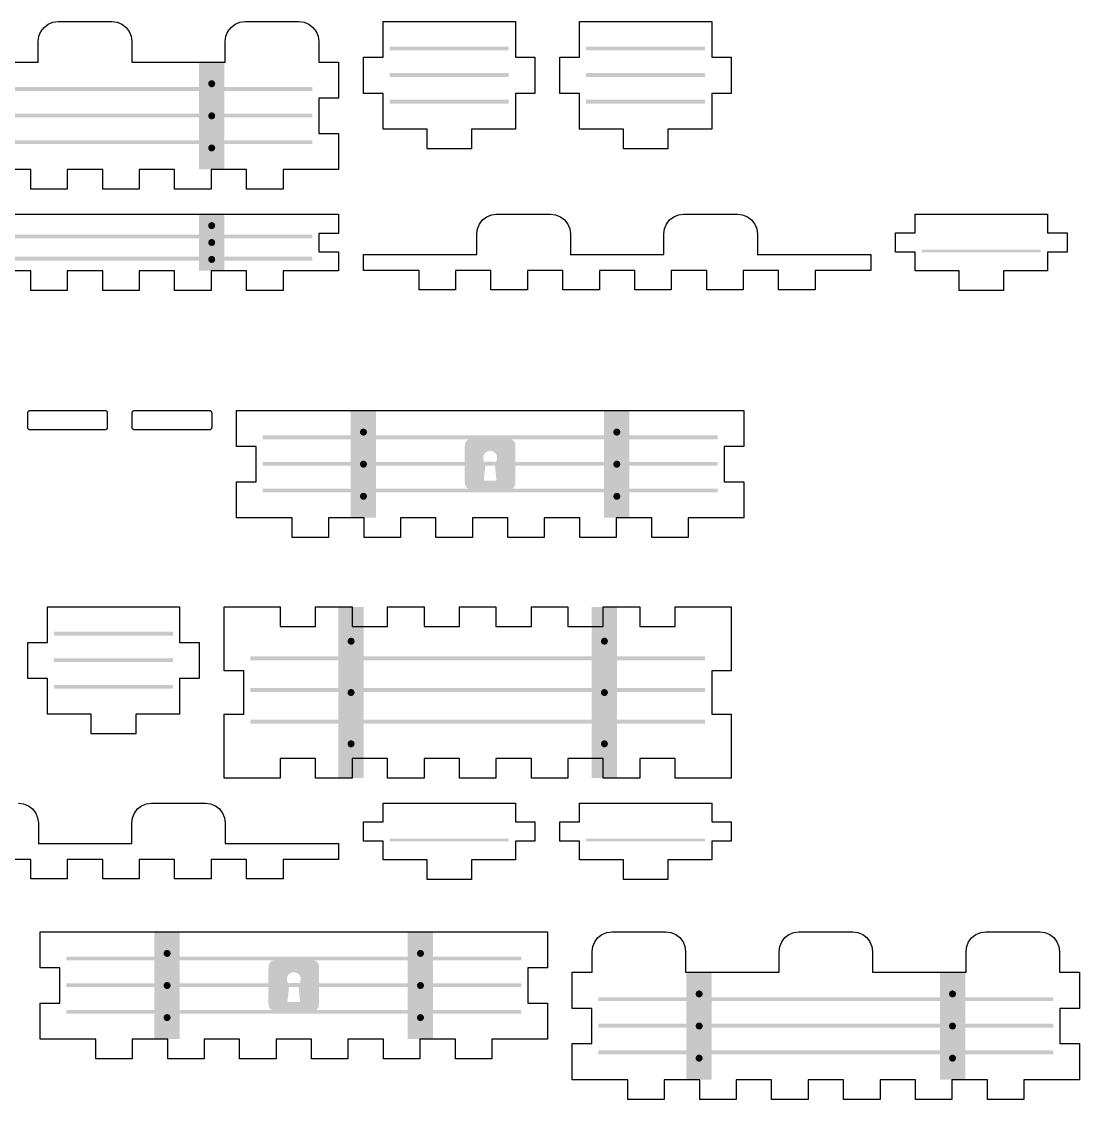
# Model space of a CAD drawing. Header units: millimetres. Extents: x 4 to 285, y 4 to 329.
# Drawn here: x 118 to 285, y 159 to 329.1 of the extents above; entities that cross this region are included whole.
import ezdxf

# ---------------------------------------------------------------- set-up
doc = ezdxf.new("R2010")
doc.units = ezdxf.units.MM
doc.layers.add('CUT', color=1, linetype='Continuous')
doc.layers.add('RASTER', color=7, linetype='Continuous')

msp = doc.modelspace()

# ---------------------------------------------------------------- hatches: boundary and pattern name
at = {"layer": 'RASTER'}
for points in [[(176.1, 325.21), (194.9, 325.21), (194.9, 324.61), (176.1, 324.61)], [(207.1, 325.21), (225.9, 325.21), (225.9, 324.61), (207.1, 324.61)], [(146, 322.71), (150, 322.71), (150, 305.81), (146, 305.81)], [(176.1, 321.01), (194.9, 321.01), (194.9, 320.41), (176.1, 320.41)], [(207.1, 321.01), (225.9, 321.01), (225.9, 320.41), (207.1, 320.41)], [(92.1, 318.81), (163.9, 318.81), (163.9, 318.21), (92.1, 318.21)], [(148.55, 319.33), (148.545, 319.258), (148.531, 319.188), (148.508, 319.12), (148.476, 319.055), (148.436, 318.995), (148.389, 318.941), (148.335, 318.894), (148.275, 318.854), (148.21, 318.822), (148.142, 318.799), (148.072, 318.785), (148, 318.78), (147.928, 318.785), (147.858, 318.799), (147.79, 318.822), (147.725, 318.854), (147.665, 318.894), (147.611, 318.941), (147.564, 318.995), (147.524, 319.055), (147.492, 319.12), (147.469, 319.188), (147.455, 319.258), (147.45, 319.33), (147.455, 319.402), (147.469, 319.472), (147.492, 319.54), (147.524, 319.605), (147.564, 319.665), (147.611, 319.719), (147.665, 319.766), (147.725, 319.806), (147.79, 319.838), (147.858, 319.861), (147.928, 319.875), (148, 319.88), (148.072, 319.875), (148.142, 319.861), (148.21, 319.838), (148.275, 319.806), (148.335, 319.766), (148.389, 319.719), (148.436, 319.665), (148.476, 319.605), (148.508, 319.54), (148.531, 319.472), (148.545, 319.402)], [(176.1, 316.81), (194.9, 316.81), (194.9, 316.21), (176.1, 316.21)], [(207.1, 316.81), (225.9, 316.81), (225.9, 316.21), (207.1, 316.21)], [(92.1, 314.61), (163.9, 314.61), (163.9, 314.01), (92.1, 314.01)], [(148.55, 314.26), (148.545, 314.188), (148.531, 314.118), (148.508, 314.05), (148.476, 313.985), (148.436, 313.925), (148.389, 313.871), (148.335, 313.824), (148.275, 313.784), (148.21, 313.752), (148.142, 313.729), (148.072, 313.715), (148, 313.71), (147.928, 313.715), (147.858, 313.729), (147.79, 313.752), (147.725, 313.784), (147.665, 313.824), (147.611, 313.871), (147.564, 313.925), (147.524, 313.985), (147.492, 314.05), (147.469, 314.118), (147.455, 314.188), (147.45, 314.26), (147.455, 314.332), (147.469, 314.402), (147.492, 314.47), (147.524, 314.535), (147.564, 314.595), (147.611, 314.649), (147.665, 314.696), (147.725, 314.736), (147.79, 314.768), (147.858, 314.791), (147.928, 314.805), (148, 314.81), (148.072, 314.805), (148.142, 314.791), (148.21, 314.768), (148.275, 314.736), (148.335, 314.696), (148.389, 314.649), (148.436, 314.595), (148.476, 314.535), (148.508, 314.47), (148.531, 314.402), (148.545, 314.332)], [(92.1, 310.41), (163.9, 310.41), (163.9, 309.81), (92.1, 309.81)], [(148.55, 309.19), (148.545, 309.118), (148.531, 309.048), (148.508, 308.98), (148.476, 308.915), (148.436, 308.855), (148.389, 308.801), (148.335, 308.754), (148.275, 308.714), (148.21, 308.682), (148.142, 308.659), (148.072, 308.645), (148, 308.64), (147.928, 308.645), (147.858, 308.659), (147.79, 308.682), (147.725, 308.714), (147.665, 308.754), (147.611, 308.801), (147.564, 308.855), (147.524, 308.915), (147.492, 308.98), (147.469, 309.048), (147.455, 309.118), (147.45, 309.19), (147.455, 309.262), (147.469, 309.332), (147.492, 309.4), (147.524, 309.465), (147.564, 309.525), (147.611, 309.579), (147.665, 309.626), (147.725, 309.666), (147.79, 309.698), (147.858, 309.721), (147.928, 309.735), (148, 309.74), (148.072, 309.735), (148.142, 309.721), (148.21, 309.698), (148.275, 309.666), (148.335, 309.626), (148.389, 309.579), (148.436, 309.525), (148.476, 309.465), (148.508, 309.4), (148.531, 309.332), (148.545, 309.262)], [(146, 298.71), (150, 298.71), (150, 289.81), (146, 289.81)], [(148.55, 296.93), (148.545, 296.858), (148.531, 296.788), (148.508, 296.72), (148.476, 296.655), (148.436, 296.595), (148.389, 296.541), (148.335, 296.494), (148.275, 296.454), (148.21, 296.422), (148.142, 296.399), (148.072, 296.385), (148, 296.38), (147.928, 296.385), (147.858, 296.399), (147.79, 296.422), (147.725, 296.454), (147.665, 296.494), (147.611, 296.541), (147.564, 296.595), (147.524, 296.655), (147.492, 296.72), (147.469, 296.788), (147.455, 296.858), (147.45, 296.93), (147.455, 297.002), (147.469, 297.072), (147.492, 297.14), (147.524, 297.205), (147.564, 297.265), (147.611, 297.319), (147.665, 297.366), (147.725, 297.406), (147.79, 297.438), (147.858, 297.461), (147.928, 297.475), (148, 297.48), (148.072, 297.475), (148.142, 297.461), (148.21, 297.438), (148.275, 297.406), (148.335, 297.366), (148.389, 297.319), (148.436, 297.265), (148.476, 297.205), (148.508, 297.14), (148.531, 297.072), (148.545, 297.002)], [(92.1, 295.51), (163.9, 295.51), (163.9, 294.91), (92.1, 294.91)], [(148.55, 294.26), (148.545, 294.188), (148.531, 294.118), (148.508, 294.05), (148.476, 293.985), (148.436, 293.925), (148.389, 293.871), (148.335, 293.824), (148.275, 293.784), (148.21, 293.752), (148.142, 293.729), (148.072, 293.715), (148, 293.71), (147.928, 293.715), (147.858, 293.729), (147.79, 293.752), (147.725, 293.784), (147.665, 293.824), (147.611, 293.871), (147.564, 293.925), (147.524, 293.985), (147.492, 294.05), (147.469, 294.118), (147.455, 294.188), (147.45, 294.26), (147.455, 294.332), (147.469, 294.402), (147.492, 294.47), (147.524, 294.535), (147.564, 294.595), (147.611, 294.649), (147.665, 294.696), (147.725, 294.736), (147.79, 294.768), (147.858, 294.791), (147.928, 294.805), (148, 294.81), (148.072, 294.805), (148.142, 294.791), (148.21, 294.768), (148.275, 294.736), (148.335, 294.696), (148.389, 294.649), (148.436, 294.595), (148.476, 294.535), (148.508, 294.47), (148.531, 294.402), (148.545, 294.332)], [(260.1, 293.11), (278.9, 293.11), (278.9, 292.71), (260.1, 292.71)], [(92.1, 292.01), (163.9, 292.01), (163.9, 291.41), (92.1, 291.41)], [(148.55, 291.59), (148.545, 291.518), (148.531, 291.448), (148.508, 291.38), (148.476, 291.315), (148.436, 291.255), (148.389, 291.201), (148.335, 291.154), (148.275, 291.114), (148.21, 291.082), (148.142, 291.059), (148.072, 291.045), (148, 291.04), (147.928, 291.045), (147.858, 291.059), (147.79, 291.082), (147.725, 291.114), (147.665, 291.154), (147.611, 291.201), (147.564, 291.255), (147.524, 291.315), (147.492, 291.38), (147.469, 291.448), (147.455, 291.518), (147.45, 291.59), (147.455, 291.662), (147.469, 291.732), (147.492, 291.8), (147.524, 291.865), (147.564, 291.925), (147.611, 291.979), (147.665, 292.026), (147.725, 292.066), (147.79, 292.098), (147.858, 292.121), (147.928, 292.135), (148, 292.14), (148.072, 292.135), (148.142, 292.121), (148.21, 292.098), (148.275, 292.066), (148.335, 292.026), (148.389, 291.979), (148.436, 291.925), (148.476, 291.865), (148.508, 291.8), (148.531, 291.732), (148.545, 291.662)], [(169.96, 267.71), (173.96, 267.71), (173.96, 250.81), (169.96, 250.81)], [(209.96, 267.71), (213.96, 267.71), (213.96, 250.81), (209.96, 250.81)], [(156.06, 263.81), (227.86, 263.81), (227.86, 263.21), (156.06, 263.21)], [(172.51, 264.33), (172.505, 264.258), (172.491, 264.188), (172.468, 264.12), (172.436, 264.055), (172.396, 263.995), (172.349, 263.941), (172.295, 263.894), (172.235, 263.854), (172.17, 263.822), (172.102, 263.799), (172.032, 263.785), (171.96, 263.78), (171.888, 263.785), (171.818, 263.799), (171.75, 263.822), (171.685, 263.854), (171.625, 263.894), (171.571, 263.941), (171.524, 263.995), (171.484, 264.055), (171.452, 264.12), (171.429, 264.188), (171.415, 264.258), (171.41, 264.33), (171.415, 264.402), (171.429, 264.472), (171.452, 264.54), (171.484, 264.605), (171.524, 264.665), (171.571, 264.719), (171.625, 264.766), (171.685, 264.806), (171.75, 264.838), (171.818, 264.861), (171.888, 264.875), (171.96, 264.88), (172.032, 264.875), (172.102, 264.861), (172.17, 264.838), (172.235, 264.806), (172.295, 264.766), (172.349, 264.719), (172.396, 264.665), (172.436, 264.605), (172.468, 264.54), (172.491, 264.472), (172.505, 264.402)], [(212.51, 264.33), (212.505, 264.258), (212.491, 264.188), (212.468, 264.12), (212.436, 264.055), (212.396, 263.995), (212.349, 263.941), (212.295, 263.894), (212.235, 263.854), (212.17, 263.822), (212.102, 263.799), (212.032, 263.785), (211.96, 263.78), (211.888, 263.785), (211.818, 263.799), (211.75, 263.822), (211.685, 263.854), (211.625, 263.894), (211.571, 263.941), (211.524, 263.995), (211.484, 264.055), (211.452, 264.12), (211.429, 264.188), (211.415, 264.258), (211.41, 264.33), (211.415, 264.402), (211.429, 264.472), (211.452, 264.54), (211.484, 264.605), (211.524, 264.665), (211.571, 264.719), (211.625, 264.766), (211.685, 264.806), (211.75, 264.838), (211.818, 264.861), (211.888, 264.875), (211.96, 264.88), (212.032, 264.875), (212.102, 264.861), (212.17, 264.838), (212.235, 264.806), (212.295, 264.766), (212.349, 264.719), (212.396, 264.665), (212.436, 264.605), (212.468, 264.54), (212.491, 264.472), (212.505, 264.402)], [(156.06, 259.61), (227.86, 259.61), (227.86, 259.01), (156.06, 259.01)], [(172.51, 259.26), (172.505, 259.188), (172.491, 259.118), (172.468, 259.05), (172.436, 258.985), (172.396, 258.925), (172.349, 258.871), (172.295, 258.824), (172.235, 258.784), (172.17, 258.752), (172.102, 258.729), (172.032, 258.715), (171.96, 258.71), (171.888, 258.715), (171.818, 258.729), (171.75, 258.752), (171.685, 258.784), (171.625, 258.824), (171.571, 258.871), (171.524, 258.925), (171.484, 258.985), (171.452, 259.05), (171.429, 259.118), (171.415, 259.188), (171.41, 259.26), (171.415, 259.332), (171.429, 259.402), (171.452, 259.47), (171.484, 259.535), (171.524, 259.595), (171.571, 259.649), (171.625, 259.696), (171.685, 259.736), (171.75, 259.768), (171.818, 259.791), (171.888, 259.805), (171.96, 259.81), (172.032, 259.805), (172.102, 259.791), (172.17, 259.768), (172.235, 259.736), (172.295, 259.696), (172.349, 259.649), (172.396, 259.595), (172.436, 259.535), (172.468, 259.47), (172.491, 259.402), (172.505, 259.332)], [(212.51, 259.26), (212.505, 259.188), (212.491, 259.118), (212.468, 259.05), (212.436, 258.985), (212.396, 258.925), (212.349, 258.871), (212.295, 258.824), (212.235, 258.784), (212.17, 258.752), (212.102, 258.729), (212.032, 258.715), (211.96, 258.71), (211.888, 258.715), (211.818, 258.729), (211.75, 258.752), (211.685, 258.784), (211.625, 258.824), (211.571, 258.871), (211.524, 258.925), (211.484, 258.985), (211.452, 259.05), (211.429, 259.118), (211.415, 259.188), (211.41, 259.26), (211.415, 259.332), (211.429, 259.402), (211.452, 259.47), (211.484, 259.535), (211.524, 259.595), (211.571, 259.649), (211.625, 259.696), (211.685, 259.736), (211.75, 259.768), (211.818, 259.791), (211.888, 259.805), (211.96, 259.81), (212.032, 259.805), (212.102, 259.791), (212.17, 259.768), (212.235, 259.736), (212.295, 259.696), (212.349, 259.649), (212.396, 259.595), (212.436, 259.535), (212.468, 259.47), (212.491, 259.402), (212.505, 259.332)], [(156.06, 255.41), (227.86, 255.41), (227.86, 254.81), (156.06, 254.81)], [(172.51, 254.19), (172.505, 254.118), (172.491, 254.048), (172.468, 253.98), (172.436, 253.915), (172.396, 253.855), (172.349, 253.801), (172.295, 253.754), (172.235, 253.714), (172.17, 253.682), (172.102, 253.659), (172.032, 253.645), (171.96, 253.64), (171.888, 253.645), (171.818, 253.659), (171.75, 253.682), (171.685, 253.714), (171.625, 253.754), (171.571, 253.801), (171.524, 253.855), (171.484, 253.915), (171.452, 253.98), (171.429, 254.048), (171.415, 254.118), (171.41, 254.19), (171.415, 254.262), (171.429, 254.332), (171.452, 254.4), (171.484, 254.465), (171.524, 254.525), (171.571, 254.579), (171.625, 254.626), (171.685, 254.666), (171.75, 254.698), (171.818, 254.721), (171.888, 254.735), (171.96, 254.74), (172.032, 254.735), (172.102, 254.721), (172.17, 254.698), (172.235, 254.666), (172.295, 254.626), (172.349, 254.579), (172.396, 254.525), (172.436, 254.465), (172.468, 254.4), (172.491, 254.332), (172.505, 254.262)], [(212.51, 254.19), (212.505, 254.118), (212.491, 254.048), (212.468, 253.98), (212.436, 253.915), (212.396, 253.855), (212.349, 253.801), (212.295, 253.754), (212.235, 253.714), (212.17, 253.682), (212.102, 253.659), (212.032, 253.645), (211.96, 253.64), (211.888, 253.645), (211.818, 253.659), (211.75, 253.682), (211.685, 253.714), (211.625, 253.754), (211.571, 253.801), (211.524, 253.855), (211.484, 253.915), (211.452, 253.98), (211.429, 254.048), (211.415, 254.118), (211.41, 254.19), (211.415, 254.262), (211.429, 254.332), (211.452, 254.4), (211.484, 254.465), (211.524, 254.525), (211.571, 254.579), (211.625, 254.626), (211.685, 254.666), (211.75, 254.698), (211.818, 254.721), (211.888, 254.735), (211.96, 254.74), (212.032, 254.735), (212.102, 254.721), (212.17, 254.698), (212.235, 254.666), (212.295, 254.626), (212.349, 254.579), (212.396, 254.525), (212.436, 254.465), (212.468, 254.4), (212.491, 254.332), (212.505, 254.262)], [(168, 236.71), (172, 236.71), (172, 209.71), (168, 209.71)], [(208, 236.71), (212, 236.71), (212, 209.71), (208, 209.71)], [(123.1, 232.81), (141.9, 232.81), (141.9, 232.21), (123.1, 232.21)], [(170.55, 231.31), (170.545, 231.238), (170.531, 231.168), (170.508, 231.1), (170.476, 231.035), (170.436, 230.975), (170.389, 230.921), (170.335, 230.874), (170.275, 230.834), (170.21, 230.802), (170.142, 230.779), (170.072, 230.765), (170, 230.76), (169.928, 230.765), (169.858, 230.779), (169.79, 230.802), (169.725, 230.834), (169.665, 230.874), (169.611, 230.921), (169.564, 230.975), (169.524, 231.035), (169.492, 231.1), (169.469, 231.168), (169.455, 231.238), (169.45, 231.31), (169.455, 231.382), (169.469, 231.452), (169.492, 231.52), (169.524, 231.585), (169.564, 231.645), (169.611, 231.699), (169.665, 231.746), (169.725, 231.786), (169.79, 231.818), (169.858, 231.841), (169.928, 231.855), (170, 231.86), (170.072, 231.855), (170.142, 231.841), (170.21, 231.818), (170.275, 231.786), (170.335, 231.746), (170.389, 231.699), (170.436, 231.645), (170.476, 231.585), (170.508, 231.52), (170.531, 231.452), (170.545, 231.382)], [(210.55, 231.31), (210.545, 231.238), (210.531, 231.168), (210.508, 231.1), (210.476, 231.035), (210.436, 230.975), (210.389, 230.921), (210.335, 230.874), (210.275, 230.834), (210.21, 230.802), (210.142, 230.779), (210.072, 230.765), (210, 230.76), (209.928, 230.765), (209.858, 230.779), (209.79, 230.802), (209.725, 230.834), (209.665, 230.874), (209.611, 230.921), (209.564, 230.975), (209.524, 231.035), (209.492, 231.1), (209.469, 231.168), (209.455, 231.238), (209.45, 231.31), (209.455, 231.382), (209.469, 231.452), (209.492, 231.52), (209.524, 231.585), (209.564, 231.645), (209.611, 231.699), (209.665, 231.746), (209.725, 231.786), (209.79, 231.818), (209.858, 231.841), (209.928, 231.855), (210, 231.86), (210.072, 231.855), (210.142, 231.841), (210.21, 231.818), (210.275, 231.786), (210.335, 231.746), (210.389, 231.699), (210.436, 231.645), (210.476, 231.585), (210.508, 231.52), (210.531, 231.452), (210.545, 231.382)], [(123.1, 228.61), (141.9, 228.61), (141.9, 228.01), (123.1, 228.01)], [(154.1, 228.91), (225.9, 228.91), (225.9, 228.31), (154.1, 228.31)], [(123.1, 224.41), (141.9, 224.41), (141.9, 223.81), (123.1, 223.81)], [(154.1, 223.91), (225.9, 223.91), (225.9, 223.31), (154.1, 223.31)], [(170.55, 223.21), (170.545, 223.138), (170.531, 223.068), (170.508, 223), (170.476, 222.935), (170.436, 222.875), (170.389, 222.821), (170.335, 222.774), (170.275, 222.734), (170.21, 222.702), (170.142, 222.679), (170.072, 222.665), (170, 222.66), (169.928, 222.665), (169.858, 222.679), (169.79, 222.702), (169.725, 222.734), (169.665, 222.774), (169.611, 222.821), (169.564, 222.875), (169.524, 222.935), (169.492, 223), (169.469, 223.068), (169.455, 223.138), (169.45, 223.21), (169.455, 223.282), (169.469, 223.352), (169.492, 223.42), (169.524, 223.485), (169.564, 223.545), (169.611, 223.599), (169.665, 223.646), (169.725, 223.686), (169.79, 223.718), (169.858, 223.741), (169.928, 223.755), (170, 223.76), (170.072, 223.755), (170.142, 223.741), (170.21, 223.718), (170.275, 223.686), (170.335, 223.646), (170.389, 223.599), (170.436, 223.545), (170.476, 223.485), (170.508, 223.42), (170.531, 223.352), (170.545, 223.282)], [(210.55, 223.21), (210.545, 223.138), (210.531, 223.068), (210.508, 223), (210.476, 222.935), (210.436, 222.875), (210.389, 222.821), (210.335, 222.774), (210.275, 222.734), (210.21, 222.702), (210.142, 222.679), (210.072, 222.665), (210, 222.66), (209.928, 222.665), (209.858, 222.679), (209.79, 222.702), (209.725, 222.734), (209.665, 222.774), (209.611, 222.821), (209.564, 222.875), (209.524, 222.935), (209.492, 223), (209.469, 223.068), (209.455, 223.138), (209.45, 223.21), (209.455, 223.282), (209.469, 223.352), (209.492, 223.42), (209.524, 223.485), (209.564, 223.545), (209.611, 223.599), (209.665, 223.646), (209.725, 223.686), (209.79, 223.718), (209.858, 223.741), (209.928, 223.755), (210, 223.76), (210.072, 223.755), (210.142, 223.741), (210.21, 223.718), (210.275, 223.686), (210.335, 223.646), (210.389, 223.599), (210.436, 223.545), (210.476, 223.485), (210.508, 223.42), (210.531, 223.352), (210.545, 223.282)], [(154.1, 218.91), (225.9, 218.91), (225.9, 218.31), (154.1, 218.31)], [(170.55, 215.11), (170.545, 215.038), (170.531, 214.968), (170.508, 214.9), (170.476, 214.835), (170.436, 214.775), (170.389, 214.721), (170.335, 214.674), (170.275, 214.634), (170.21, 214.602), (170.142, 214.579), (170.072, 214.565), (170, 214.56), (169.928, 214.565), (169.858, 214.579), (169.79, 214.602), (169.725, 214.634), (169.665, 214.674), (169.611, 214.721), (169.564, 214.775), (169.524, 214.835), (169.492, 214.9), (169.469, 214.968), (169.455, 215.038), (169.45, 215.11), (169.455, 215.182), (169.469, 215.252), (169.492, 215.32), (169.524, 215.385), (169.564, 215.445), (169.611, 215.499), (169.665, 215.546), (169.725, 215.586), (169.79, 215.618), (169.858, 215.641), (169.928, 215.655), (170, 215.66), (170.072, 215.655), (170.142, 215.641), (170.21, 215.618), (170.275, 215.586), (170.335, 215.546), (170.389, 215.499), (170.436, 215.445), (170.476, 215.385), (170.508, 215.32), (170.531, 215.252), (170.545, 215.182)], [(210.55, 215.11), (210.545, 215.038), (210.531, 214.968), (210.508, 214.9), (210.476, 214.835), (210.436, 214.775), (210.389, 214.721), (210.335, 214.674), (210.275, 214.634), (210.21, 214.602), (210.142, 214.579), (210.072, 214.565), (210, 214.56), (209.928, 214.565), (209.858, 214.579), (209.79, 214.602), (209.725, 214.634), (209.665, 214.674), (209.611, 214.721), (209.564, 214.775), (209.524, 214.835), (209.492, 214.9), (209.469, 214.968), (209.455, 215.038), (209.45, 215.11), (209.455, 215.182), (209.469, 215.252), (209.492, 215.32), (209.524, 215.385), (209.564, 215.445), (209.611, 215.499), (209.665, 215.546), (209.725, 215.586), (209.79, 215.618), (209.858, 215.641), (209.928, 215.655), (210, 215.66), (210.072, 215.655), (210.142, 215.641), (210.21, 215.618), (210.275, 215.586), (210.335, 215.546), (210.389, 215.499), (210.436, 215.445), (210.476, 215.385), (210.508, 215.32), (210.531, 215.252), (210.545, 215.182)], [(176.1, 200.11), (194.9, 200.11), (194.9, 199.71), (176.1, 199.71)], [(207.1, 200.11), (225.9, 200.11), (225.9, 199.71), (207.1, 199.71)], [(138.96, 185.4), (142.96, 185.4), (142.96, 168.5), (138.96, 168.5)], [(178.96, 185.4), (182.96, 185.4), (182.96, 168.5), (178.96, 168.5)], [(141.51, 182.02), (141.505, 181.948), (141.491, 181.878), (141.468, 181.81), (141.436, 181.745), (141.396, 181.685), (141.349, 181.631), (141.295, 181.584), (141.235, 181.544), (141.17, 181.512), (141.102, 181.489), (141.032, 181.475), (140.96, 181.47), (140.888, 181.475), (140.818, 181.489), (140.75, 181.512), (140.685, 181.544), (140.625, 181.584), (140.571, 181.631), (140.524, 181.685), (140.484, 181.745), (140.452, 181.81), (140.429, 181.878), (140.415, 181.948), (140.41, 182.02), (140.415, 182.092), (140.429, 182.162), (140.452, 182.23), (140.484, 182.295), (140.524, 182.355), (140.571, 182.409), (140.625, 182.456), (140.685, 182.496), (140.75, 182.528), (140.818, 182.551), (140.888, 182.565), (140.96, 182.57), (141.032, 182.565), (141.102, 182.551), (141.17, 182.528), (141.235, 182.496), (141.295, 182.456), (141.349, 182.409), (141.396, 182.355), (141.436, 182.295), (141.468, 182.23), (141.491, 182.162), (141.505, 182.092)], [(181.51, 182.02), (181.505, 181.948), (181.491, 181.878), (181.468, 181.81), (181.436, 181.745), (181.396, 181.685), (181.349, 181.631), (181.295, 181.584), (181.235, 181.544), (181.17, 181.512), (181.102, 181.489), (181.032, 181.475), (180.96, 181.47), (180.888, 181.475), (180.818, 181.489), (180.75, 181.512), (180.685, 181.544), (180.625, 181.584), (180.571, 181.631), (180.524, 181.685), (180.484, 181.745), (180.452, 181.81), (180.429, 181.878), (180.415, 181.948), (180.41, 182.02), (180.415, 182.092), (180.429, 182.162), (180.452, 182.23), (180.484, 182.295), (180.524, 182.355), (180.571, 182.409), (180.625, 182.456), (180.685, 182.496), (180.75, 182.528), (180.818, 182.551), (180.888, 182.565), (180.96, 182.57), (181.032, 182.565), (181.102, 182.551), (181.17, 182.528), (181.235, 182.496), (181.295, 182.456), (181.349, 182.409), (181.396, 182.355), (181.436, 182.295), (181.468, 182.23), (181.491, 182.162), (181.505, 182.092)], [(125.06, 181.5), (196.86, 181.5), (196.86, 180.9), (125.06, 180.9)], [(222.96, 179), (226.96, 179), (226.96, 162.1), (222.96, 162.1)], [(262.96, 179), (266.96, 179), (266.96, 162.1), (262.96, 162.1)], [(125.06, 177.3), (196.86, 177.3), (196.86, 176.7), (125.06, 176.7)], [(141.51, 176.95), (141.505, 176.878), (141.491, 176.808), (141.468, 176.74), (141.436, 176.675), (141.396, 176.615), (141.349, 176.561), (141.295, 176.514), (141.235, 176.474), (141.17, 176.442), (141.102, 176.419), (141.032, 176.405), (140.96, 176.4), (140.888, 176.405), (140.818, 176.419), (140.75, 176.442), (140.685, 176.474), (140.625, 176.514), (140.571, 176.561), (140.524, 176.615), (140.484, 176.675), (140.452, 176.74), (140.429, 176.808), (140.415, 176.878), (140.41, 176.95), (140.415, 177.022), (140.429, 177.092), (140.452, 177.16), (140.484, 177.225), (140.524, 177.285), (140.571, 177.339), (140.625, 177.386), (140.685, 177.426), (140.75, 177.458), (140.818, 177.481), (140.888, 177.495), (140.96, 177.5), (141.032, 177.495), (141.102, 177.481), (141.17, 177.458), (141.235, 177.426), (141.295, 177.386), (141.349, 177.339), (141.396, 177.285), (141.436, 177.225), (141.468, 177.16), (141.491, 177.092), (141.505, 177.022)], [(181.51, 176.95), (181.505, 176.878), (181.491, 176.808), (181.468, 176.74), (181.436, 176.675), (181.396, 176.615), (181.349, 176.561), (181.295, 176.514), (181.235, 176.474), (181.17, 176.442), (181.102, 176.419), (181.032, 176.405), (180.96, 176.4), (180.888, 176.405), (180.818, 176.419), (180.75, 176.442), (180.685, 176.474), (180.625, 176.514), (180.571, 176.561), (180.524, 176.615), (180.484, 176.675), (180.452, 176.74), (180.429, 176.808), (180.415, 176.878), (180.41, 176.95), (180.415, 177.022), (180.429, 177.092), (180.452, 177.16), (180.484, 177.225), (180.524, 177.285), (180.571, 177.339), (180.625, 177.386), (180.685, 177.426), (180.75, 177.458), (180.818, 177.481), (180.888, 177.495), (180.96, 177.5), (181.032, 177.495), (181.102, 177.481), (181.17, 177.458), (181.235, 177.426), (181.295, 177.386), (181.349, 177.339), (181.396, 177.285), (181.436, 177.225), (181.468, 177.16), (181.491, 177.092), (181.505, 177.022)], [(225.51, 175.62), (225.505, 175.548), (225.491, 175.478), (225.468, 175.41), (225.436, 175.345), (225.396, 175.285), (225.349, 175.231), (225.295, 175.184), (225.235, 175.144), (225.17, 175.112), (225.102, 175.089), (225.032, 175.075), (224.96, 175.07), (224.888, 175.075), (224.818, 175.089), (224.75, 175.112), (224.685, 175.144), (224.625, 175.184), (224.571, 175.231), (224.524, 175.285), (224.484, 175.345), (224.452, 175.41), (224.429, 175.478), (224.415, 175.548), (224.41, 175.62), (224.415, 175.692), (224.429, 175.762), (224.452, 175.83), (224.484, 175.895), (224.524, 175.955), (224.571, 176.009), (224.625, 176.056), (224.685, 176.096), (224.75, 176.128), (224.818, 176.151), (224.888, 176.165), (224.96, 176.17), (225.032, 176.165), (225.102, 176.151), (225.17, 176.128), (225.235, 176.096), (225.295, 176.056), (225.349, 176.009), (225.396, 175.955), (225.436, 175.895), (225.468, 175.83), (225.491, 175.762), (225.505, 175.692)], [(265.51, 175.62), (265.505, 175.548), (265.491, 175.478), (265.468, 175.41), (265.436, 175.345), (265.396, 175.285), (265.349, 175.231), (265.295, 175.184), (265.235, 175.144), (265.17, 175.112), (265.102, 175.089), (265.032, 175.075), (264.96, 175.07), (264.888, 175.075), (264.818, 175.089), (264.75, 175.112), (264.685, 175.144), (264.625, 175.184), (264.571, 175.231), (264.524, 175.285), (264.484, 175.345), (264.452, 175.41), (264.429, 175.478), (264.415, 175.548), (264.41, 175.62), (264.415, 175.692), (264.429, 175.762), (264.452, 175.83), (264.484, 175.895), (264.524, 175.955), (264.571, 176.009), (264.625, 176.056), (264.685, 176.096), (264.75, 176.128), (264.818, 176.151), (264.888, 176.165), (264.96, 176.17), (265.032, 176.165), (265.102, 176.151), (265.17, 176.128), (265.235, 176.096), (265.295, 176.056), (265.349, 176.009), (265.396, 175.955), (265.436, 175.895), (265.468, 175.83), (265.491, 175.762), (265.505, 175.692)], [(209.06, 175.1), (280.86, 175.1), (280.86, 174.5), (209.06, 174.5)], [(125.06, 173.1), (196.86, 173.1), (196.86, 172.5), (125.06, 172.5)], [(141.51, 171.88), (141.505, 171.808), (141.491, 171.738), (141.468, 171.67), (141.436, 171.605), (141.396, 171.545), (141.349, 171.491), (141.295, 171.444), (141.235, 171.404), (141.17, 171.372), (141.102, 171.349), (141.032, 171.335), (140.96, 171.33), (140.888, 171.335), (140.818, 171.349), (140.75, 171.372), (140.685, 171.404), (140.625, 171.444), (140.571, 171.491), (140.524, 171.545), (140.484, 171.605), (140.452, 171.67), (140.429, 171.738), (140.415, 171.808), (140.41, 171.88), (140.415, 171.952), (140.429, 172.022), (140.452, 172.09), (140.484, 172.155), (140.524, 172.215), (140.571, 172.269), (140.625, 172.316), (140.685, 172.356), (140.75, 172.388), (140.818, 172.411), (140.888, 172.425), (140.96, 172.43), (141.032, 172.425), (141.102, 172.411), (141.17, 172.388), (141.235, 172.356), (141.295, 172.316), (141.349, 172.269), (141.396, 172.215), (141.436, 172.155), (141.468, 172.09), (141.491, 172.022), (141.505, 171.952)], [(181.51, 171.88), (181.505, 171.808), (181.491, 171.738), (181.468, 171.67), (181.436, 171.605), (181.396, 171.545), (181.349, 171.491), (181.295, 171.444), (181.235, 171.404), (181.17, 171.372), (181.102, 171.349), (181.032, 171.335), (180.96, 171.33), (180.888, 171.335), (180.818, 171.349), (180.75, 171.372), (180.685, 171.404), (180.625, 171.444), (180.571, 171.491), (180.524, 171.545), (180.484, 171.605), (180.452, 171.67), (180.429, 171.738), (180.415, 171.808), (180.41, 171.88), (180.415, 171.952), (180.429, 172.022), (180.452, 172.09), (180.484, 172.155), (180.524, 172.215), (180.571, 172.269), (180.625, 172.316), (180.685, 172.356), (180.75, 172.388), (180.818, 172.411), (180.888, 172.425), (180.96, 172.43), (181.032, 172.425), (181.102, 172.411), (181.17, 172.388), (181.235, 172.356), (181.295, 172.316), (181.349, 172.269), (181.396, 172.215), (181.436, 172.155), (181.468, 172.09), (181.491, 172.022), (181.505, 171.952)], [(209.06, 170.9), (280.86, 170.9), (280.86, 170.3), (209.06, 170.3)], [(225.51, 170.55), (225.505, 170.478), (225.491, 170.408), (225.468, 170.34), (225.436, 170.275), (225.396, 170.215), (225.349, 170.161), (225.295, 170.114), (225.235, 170.074), (225.17, 170.042), (225.102, 170.019), (225.032, 170.005), (224.96, 170), (224.888, 170.005), (224.818, 170.019), (224.75, 170.042), (224.685, 170.074), (224.625, 170.114), (224.571, 170.161), (224.524, 170.215), (224.484, 170.275), (224.452, 170.34), (224.429, 170.408), (224.415, 170.478), (224.41, 170.55), (224.415, 170.622), (224.429, 170.692), (224.452, 170.76), (224.484, 170.825), (224.524, 170.885), (224.571, 170.939), (224.625, 170.986), (224.685, 171.026), (224.75, 171.058), (224.818, 171.081), (224.888, 171.095), (224.96, 171.1), (225.032, 171.095), (225.102, 171.081), (225.17, 171.058), (225.235, 171.026), (225.295, 170.986), (225.349, 170.939), (225.396, 170.885), (225.436, 170.825), (225.468, 170.76), (225.491, 170.692), (225.505, 170.622)], [(265.51, 170.55), (265.505, 170.478), (265.491, 170.408), (265.468, 170.34), (265.436, 170.275), (265.396, 170.215), (265.349, 170.161), (265.295, 170.114), (265.235, 170.074), (265.17, 170.042), (265.102, 170.019), (265.032, 170.005), (264.96, 170), (264.888, 170.005), (264.818, 170.019), (264.75, 170.042), (264.685, 170.074), (264.625, 170.114), (264.571, 170.161), (264.524, 170.215), (264.484, 170.275), (264.452, 170.34), (264.429, 170.408), (264.415, 170.478), (264.41, 170.55), (264.415, 170.622), (264.429, 170.692), (264.452, 170.76), (264.484, 170.825), (264.524, 170.885), (264.571, 170.939), (264.625, 170.986), (264.685, 171.026), (264.75, 171.058), (264.818, 171.081), (264.888, 171.095), (264.96, 171.1), (265.032, 171.095), (265.102, 171.081), (265.17, 171.058), (265.235, 171.026), (265.295, 170.986), (265.349, 170.939), (265.396, 170.885), (265.436, 170.825), (265.468, 170.76), (265.491, 170.692), (265.505, 170.622)], [(209.06, 166.7), (280.86, 166.7), (280.86, 166.1), (209.06, 166.1)], [(225.51, 165.48), (225.505, 165.408), (225.491, 165.338), (225.468, 165.27), (225.436, 165.205), (225.396, 165.145), (225.349, 165.091), (225.295, 165.044), (225.235, 165.004), (225.17, 164.972), (225.102, 164.949), (225.032, 164.935), (224.96, 164.93), (224.888, 164.935), (224.818, 164.949), (224.75, 164.972), (224.685, 165.004), (224.625, 165.044), (224.571, 165.091), (224.524, 165.145), (224.484, 165.205), (224.452, 165.27), (224.429, 165.338), (224.415, 165.408), (224.41, 165.48), (224.415, 165.552), (224.429, 165.622), (224.452, 165.69), (224.484, 165.755), (224.524, 165.815), (224.571, 165.869), (224.625, 165.916), (224.685, 165.956), (224.75, 165.988), (224.818, 166.011), (224.888, 166.025), (224.96, 166.03), (225.032, 166.025), (225.102, 166.011), (225.17, 165.988), (225.235, 165.956), (225.295, 165.916), (225.349, 165.869), (225.396, 165.815), (225.436, 165.755), (225.468, 165.69), (225.491, 165.622), (225.505, 165.552)], [(265.51, 165.48), (265.505, 165.408), (265.491, 165.338), (265.468, 165.27), (265.436, 165.205), (265.396, 165.145), (265.349, 165.091), (265.295, 165.044), (265.235, 165.004), (265.17, 164.972), (265.102, 164.949), (265.032, 164.935), (264.96, 164.93), (264.888, 164.935), (264.818, 164.949), (264.75, 164.972), (264.685, 165.004), (264.625, 165.044), (264.571, 165.091), (264.524, 165.145), (264.484, 165.205), (264.452, 165.27), (264.429, 165.338), (264.415, 165.408), (264.41, 165.48), (264.415, 165.552), (264.429, 165.622), (264.452, 165.69), (264.484, 165.755), (264.524, 165.815), (264.571, 165.869), (264.625, 165.916), (264.685, 165.956), (264.75, 165.988), (264.818, 166.011), (264.888, 166.025), (264.96, 166.03), (265.032, 166.025), (265.102, 166.011), (265.17, 165.988), (265.235, 165.956), (265.295, 165.916), (265.349, 165.869), (265.396, 165.815), (265.436, 165.755), (265.468, 165.69), (265.491, 165.622), (265.505, 165.552)]]:
    msp.add_hatch(color=7, dxfattribs=at).paths.add_polyline_path(points)
h = msp.add_hatch(color=7, dxfattribs=at)
h.paths.add_polyline_path([(187.96, 262.06), (187.979, 262.341), (188.035, 262.585), (188.129, 262.791), (188.26, 262.96), (188.429, 263.091), (188.635, 263.185), (188.879, 263.241), (189.16, 263.26), (194.76, 263.26), (195.041, 263.241), (195.285, 263.185), (195.491, 263.091), (195.66, 262.96), (195.791, 262.791), (195.885, 262.585), (195.941, 262.341), (195.96, 262.06), (195.96, 256.46), (195.941, 256.179), (195.885, 255.935), (195.791, 255.729), (195.66, 255.56), (195.491, 255.429), (195.285, 255.335), (195.041, 255.279), (194.76, 255.26), (189.16, 255.26), (188.879, 255.279), (188.635, 255.335), (188.429, 255.429), (188.26, 255.56), (188.129, 255.729), (188.035, 255.935), (187.979, 256.179), (187.96, 256.46)])
h.paths.add_polyline_path([(193.06, 260.26), (193.051, 260.116), (193.023, 259.975), (192.976, 259.839), (192.913, 259.71), (192.833, 259.59), (192.738, 259.482), (192.63, 259.387), (192.51, 259.307), (192.381, 259.244), (192.245, 259.197), (192.104, 259.169), (191.96, 259.16), (191.816, 259.169), (191.675, 259.197), (191.539, 259.244), (191.41, 259.307), (191.29, 259.387), (191.182, 259.482), (191.087, 259.59), (191.007, 259.71), (190.944, 259.839), (190.897, 259.975), (190.869, 260.116), (190.86, 260.26), (190.869, 260.404), (190.897, 260.545), (190.944, 260.681), (191.007, 260.81), (191.087, 260.93), (191.182, 261.038), (191.29, 261.133), (191.41, 261.213), (191.539, 261.276), (191.675, 261.323), (191.816, 261.351), (191.96, 261.36), (192.104, 261.351), (192.245, 261.323), (192.381, 261.276), (192.51, 261.213), (192.63, 261.133), (192.738, 261.038), (192.833, 260.93), (192.913, 260.81), (192.976, 260.681), (193.023, 260.545), (193.051, 260.404)])
h.paths.add_polyline_path([(191.26, 259.66), (190.96, 256.66), (192.96, 256.66), (192.66, 259.66), (191.26, 259.66)])
h = msp.add_hatch(color=7, dxfattribs=at)
h.paths.add_polyline_path([(156.96, 179.75), (156.979, 180.031), (157.035, 180.275), (157.129, 180.481), (157.26, 180.65), (157.429, 180.781), (157.635, 180.875), (157.879, 180.931), (158.16, 180.95), (163.76, 180.95), (164.041, 180.931), (164.285, 180.875), (164.491, 180.781), (164.66, 180.65), (164.791, 180.481), (164.885, 180.275), (164.941, 180.031), (164.96, 179.75), (164.96, 174.15), (164.941, 173.869), (164.885, 173.625), (164.791, 173.419), (164.66, 173.25), (164.491, 173.119), (164.285, 173.025), (164.041, 172.969), (163.76, 172.95), (158.16, 172.95), (157.879, 172.969), (157.635, 173.025), (157.429, 173.119), (157.26, 173.25), (157.129, 173.419), (157.035, 173.625), (156.979, 173.869), (156.96, 174.15)])
h.paths.add_polyline_path([(162.06, 177.95), (162.051, 177.806), (162.023, 177.665), (161.976, 177.529), (161.913, 177.4), (161.833, 177.28), (161.738, 177.172), (161.63, 177.077), (161.51, 176.997), (161.381, 176.934), (161.245, 176.887), (161.104, 176.859), (160.96, 176.85), (160.816, 176.859), (160.675, 176.887), (160.539, 176.934), (160.41, 176.997), (160.29, 177.077), (160.182, 177.172), (160.087, 177.28), (160.007, 177.4), (159.944, 177.529), (159.897, 177.665), (159.869, 177.806), (159.86, 177.95), (159.869, 178.094), (159.897, 178.235), (159.944, 178.371), (160.007, 178.5), (160.087, 178.62), (160.182, 178.728), (160.29, 178.823), (160.41, 178.903), (160.539, 178.966), (160.675, 179.013), (160.816, 179.041), (160.96, 179.05), (161.104, 179.041), (161.245, 179.013), (161.381, 178.966), (161.51, 178.903), (161.63, 178.823), (161.738, 178.728), (161.833, 178.62), (161.913, 178.5), (161.976, 178.371), (162.023, 178.235), (162.051, 178.094)])
h.paths.add_polyline_path([(160.26, 177.35), (159.96, 174.35), (161.96, 174.35), (161.66, 177.35), (160.26, 177.35)])

# ---------------------------------------------------------------- linework, layer by layer
at = {"layer": 'CUT'}
for points in [[(105.86, 322.75), (120.62, 322.75), (120.61, 322.75), (120.61, 326.013), (120.717, 326.823), (121.03, 327.58), (121.529, 328.231), (122.18, 328.73), (122.937, 329.043), (123.747, 329.15), (132.253, 329.15), (133.063, 329.043), (133.82, 328.73), (134.471, 328.231), (134.97, 327.58), (135.283, 326.823), (135.39, 326.013), (135.39, 322.75), (135.38, 322.75), (150.14, 322.75), (150.13, 322.75), (150.13, 326.013), (150.237, 326.823), (150.55, 327.58), (151.049, 328.231), (151.7, 328.73), (152.457, 329.043), (153.267, 329.15), (161.773, 329.15), (162.583, 329.043), (163.34, 328.73), (163.991, 328.231), (164.49, 327.58), (164.803, 326.823), (164.91, 326.013), (164.91, 322.75), (164.9, 322.75), (168.04, 322.75), (168.04, 317.037), (164.94, 317.037), (164.94, 311.483), (168.04, 311.483), (168.04, 305.77), (164.9, 305.77), (159.263, 305.77), (159.263, 302.67), (153.506, 302.67), (153.506, 305.77), (147.909, 305.77), (147.909, 302.67), (142.152, 302.67), (142.152, 305.77), (136.555, 305.77), (136.555, 302.67), (130.798, 302.67), (130.798, 305.77), (125.202, 305.77), (125.202, 302.67), (119.445, 302.67), (119.445, 305.77), (113.848, 305.77)], [(91.1, 298.75), (164.9, 298.75), (168.04, 298.75), (168.04, 295.703), (164.94, 295.703), (164.94, 292.817), (168.04, 292.817), (168.04, 289.77), (164.9, 289.77), (159.263, 289.77), (159.263, 286.67), (153.506, 286.67), (153.506, 289.77), (147.909, 289.77), (147.909, 286.67), (142.152, 286.67), (142.152, 289.77), (136.555, 289.77), (136.555, 286.67), (130.798, 286.67), (130.798, 289.77), (125.202, 289.77), (125.202, 286.67), (119.445, 286.67), (119.445, 289.77), (113.848, 289.77)], [(117.493, 205.75), (118.303, 205.643), (119.06, 205.33), (119.711, 204.831), (120.21, 204.18), (120.523, 203.423), (120.63, 202.613), (120.63, 199.35), (120.62, 199.35), (135.38, 199.35), (135.37, 199.35), (135.37, 202.613), (135.477, 203.423), (135.79, 204.18), (136.289, 204.831), (136.94, 205.33), (137.697, 205.643), (138.507, 205.75), (147.013, 205.75), (147.823, 205.643), (148.58, 205.33), (149.231, 204.831), (149.73, 204.18), (150.043, 203.423), (150.15, 202.613), (150.15, 199.35), (150.14, 199.35), (164.9, 199.35), (168.04, 199.35), (168.04, 196.87), (164.9, 196.87), (159.263, 196.87), (159.263, 193.77), (153.506, 193.77), (153.506, 196.87), (147.909, 196.87), (147.909, 193.77), (142.152, 193.77), (142.152, 196.87), (136.555, 196.87), (136.555, 193.77), (130.798, 193.77), (130.798, 196.87), (125.202, 196.87), (125.202, 193.77), (119.445, 193.77), (119.445, 196.87), (113.848, 196.87)]]:
    msp.add_lwpolyline(points, dxfattribs=at)
for points in [[(175.06, 329.15), (195.94, 329.15), (195.94, 323.517), (199.04, 323.517), (199.04, 317.803), (195.94, 317.803), (195.94, 312.17), (189.007, 312.17), (189.007, 309.07), (181.993, 309.07), (181.993, 312.17), (175.06, 312.17), (175.06, 317.803), (171.96, 317.803), (171.96, 323.517), (175.06, 323.517)], [(206.06, 329.15), (226.94, 329.15), (226.94, 323.517), (230.04, 323.517), (230.04, 317.803), (226.94, 317.803), (226.94, 312.17), (220.007, 312.17), (220.007, 309.07), (212.993, 309.07), (212.993, 312.17), (206.06, 312.17), (206.06, 317.803), (202.96, 317.803), (202.96, 323.517), (206.06, 323.517)], [(171.96, 292.35), (175.1, 292.35), (189.86, 292.35), (189.85, 292.35), (189.85, 295.613), (189.957, 296.423), (190.27, 297.18), (190.769, 297.831), (191.42, 298.33), (192.177, 298.643), (192.987, 298.75), (201.493, 298.75), (202.303, 298.643), (203.06, 298.33), (203.711, 297.831), (204.21, 297.18), (204.523, 296.423), (204.63, 295.613), (204.63, 292.35), (204.62, 292.35), (219.38, 292.35), (219.37, 292.35), (219.37, 295.613), (219.477, 296.423), (219.79, 297.18), (220.289, 297.831), (220.94, 298.33), (221.697, 298.643), (222.507, 298.75), (231.013, 298.75), (231.823, 298.643), (232.58, 298.33), (233.231, 297.831), (233.73, 297.18), (234.043, 296.423), (234.15, 295.613), (234.15, 292.35), (234.14, 292.35), (248.9, 292.35), (252.04, 292.35), (252.04, 289.87), (248.9, 289.87), (243.263, 289.87), (243.263, 286.77), (237.506, 286.77), (237.506, 289.87), (231.909, 289.87), (231.909, 286.77), (226.152, 286.77), (226.152, 289.87), (220.555, 289.87), (220.555, 286.77), (214.798, 286.77), (214.798, 289.87), (209.202, 289.87), (209.202, 286.77), (203.445, 286.77), (203.445, 289.87), (197.848, 289.87), (197.848, 286.77), (192.091, 286.77), (192.091, 289.87), (186.494, 289.87), (186.494, 286.77), (180.737, 286.77), (180.737, 289.87), (175.1, 289.87), (171.96, 289.87)], [(259.06, 298.75), (279.94, 298.75), (279.94, 295.783), (283.04, 295.783), (283.04, 292.737), (279.94, 292.737), (279.94, 289.77), (273.007, 289.77), (273.007, 286.67), (265.993, 286.67), (265.993, 289.77), (259.06, 289.77), (259.06, 292.737), (255.96, 292.737), (255.96, 295.783), (259.06, 295.783)], [(118.96, 267.311), (118.963, 267.378), (118.972, 267.44), (118.987, 267.498), (119.009, 267.55), (119.037, 267.597), (119.072, 267.638), (119.113, 267.673), (119.16, 267.701), (119.212, 267.723), (119.27, 267.738), (119.332, 267.747), (119.399, 267.75), (131.081, 267.75), (131.148, 267.747), (131.21, 267.738), (131.268, 267.723), (131.32, 267.701), (131.367, 267.673), (131.408, 267.638), (131.443, 267.597), (131.471, 267.55), (131.493, 267.498), (131.508, 267.44), (131.517, 267.378), (131.52, 267.311), (131.52, 265.109), (131.517, 265.042), (131.508, 264.98), (131.493, 264.922), (131.471, 264.87), (131.443, 264.823), (131.408, 264.782), (131.367, 264.747), (131.32, 264.719), (131.268, 264.697), (131.21, 264.682), (131.148, 264.673), (131.081, 264.67), (119.399, 264.67), (119.332, 264.673), (119.27, 264.682), (119.212, 264.697), (119.16, 264.719), (119.113, 264.747), (119.072, 264.782), (119.037, 264.823), (119.009, 264.87), (118.987, 264.922), (118.972, 264.98), (118.963, 265.042), (118.96, 265.109)], [(135.44, 267.311), (135.443, 267.378), (135.452, 267.44), (135.467, 267.498), (135.489, 267.55), (135.517, 267.597), (135.552, 267.638), (135.593, 267.673), (135.64, 267.701), (135.692, 267.723), (135.75, 267.738), (135.812, 267.747), (135.879, 267.75), (147.561, 267.75), (147.628, 267.747), (147.69, 267.738), (147.748, 267.723), (147.8, 267.701), (147.847, 267.673), (147.888, 267.638), (147.923, 267.597), (147.951, 267.55), (147.973, 267.498), (147.988, 267.44), (147.997, 267.378), (148, 267.311), (148, 265.109), (147.997, 265.042), (147.988, 264.98), (147.973, 264.922), (147.951, 264.87), (147.923, 264.823), (147.888, 264.782), (147.847, 264.747), (147.8, 264.719), (147.748, 264.697), (147.69, 264.682), (147.628, 264.673), (147.561, 264.67), (135.879, 264.67), (135.812, 264.673), (135.75, 264.682), (135.692, 264.697), (135.64, 264.719), (135.593, 264.747), (135.552, 264.782), (135.517, 264.823), (135.489, 264.87), (135.467, 264.922), (135.452, 264.98), (135.443, 265.042), (135.44, 265.109)], [(155.06, 267.75), (228.86, 267.75), (232, 267.75), (232, 262.037), (228.9, 262.037), (228.9, 256.483), (232, 256.483), (232, 250.77), (228.86, 250.77), (223.223, 250.77), (223.223, 247.67), (217.466, 247.67), (217.466, 250.77), (211.869, 250.77), (211.869, 247.67), (206.112, 247.67), (206.112, 250.77), (200.515, 250.77), (200.515, 247.67), (194.758, 247.67), (194.758, 250.77), (189.162, 250.77), (189.162, 247.67), (183.405, 247.67), (183.405, 250.77), (177.808, 250.77), (177.808, 247.67), (172.051, 247.67), (172.051, 250.77), (166.454, 250.77), (166.454, 247.67), (160.697, 247.67), (160.697, 250.77), (155.06, 250.77), (151.92, 250.77), (151.92, 256.483), (155.02, 256.483), (155.02, 262.037), (151.92, 262.037), (151.92, 267.75)], [(122.06, 236.75), (142.94, 236.75), (142.94, 231.117), (146.04, 231.117), (146.04, 225.403), (142.94, 225.403), (142.94, 219.77), (136.007, 219.77), (136.007, 216.67), (128.993, 216.67), (128.993, 219.77), (122.06, 219.77), (122.06, 225.403), (118.96, 225.403), (118.96, 231.117), (122.06, 231.117)], [(149.96, 236.75), (153.1, 236.75), (158.817, 236.75), (158.817, 233.65), (164.414, 233.65), (164.414, 236.75), (170.171, 236.75), (170.171, 233.65), (175.768, 233.65), (175.768, 236.75), (181.525, 236.75), (181.525, 233.65), (187.122, 233.65), (187.122, 236.75), (192.878, 236.75), (192.878, 233.65), (198.475, 233.65), (198.475, 236.75), (204.232, 236.75), (204.232, 233.65), (209.829, 233.65), (209.829, 236.75), (215.586, 236.75), (215.586, 233.65), (221.183, 233.65), (221.183, 236.75), (226.9, 236.75), (230.04, 236.75), (230.04, 233.61), (230.04, 226.637), (226.94, 226.637), (226.94, 219.783), (230.04, 219.783), (230.04, 212.81), (230.04, 209.67), (226.9, 209.67), (221.183, 209.67), (221.183, 212.77), (215.586, 212.77), (215.586, 209.67), (209.829, 209.67), (209.829, 212.77), (204.232, 212.77), (204.232, 209.67), (198.475, 209.67), (198.475, 212.77), (192.878, 212.77), (192.878, 209.67), (187.122, 209.67), (187.122, 212.77), (181.525, 212.77), (181.525, 209.67), (175.768, 209.67), (175.768, 212.77), (170.171, 212.77), (170.171, 209.67), (164.414, 209.67), (164.414, 212.77), (158.817, 212.77), (158.817, 209.67), (153.1, 209.67), (149.96, 209.67), (149.96, 212.81), (149.96, 219.783), (153.06, 219.783), (153.06, 226.637), (149.96, 226.637), (149.96, 233.61)], [(175.06, 205.75), (195.94, 205.75), (195.94, 202.783), (199.04, 202.783), (199.04, 199.737), (195.94, 199.737), (195.94, 196.77), (189.007, 196.77), (189.007, 193.67), (181.993, 193.67), (181.993, 196.77), (175.06, 196.77), (175.06, 199.737), (171.96, 199.737), (171.96, 202.783), (175.06, 202.783)], [(206.06, 205.75), (226.94, 205.75), (226.94, 202.783), (230.04, 202.783), (230.04, 199.737), (226.94, 199.737), (226.94, 196.77), (220.007, 196.77), (220.007, 193.67), (212.993, 193.67), (212.993, 196.77), (206.06, 196.77), (206.06, 199.737), (202.96, 199.737), (202.96, 202.783), (206.06, 202.783)], [(124.06, 185.44), (197.86, 185.44), (201, 185.44), (201, 179.727), (197.9, 179.727), (197.9, 174.173), (201, 174.173), (201, 168.46), (197.86, 168.46), (192.223, 168.46), (192.223, 165.36), (186.466, 165.36), (186.466, 168.46), (180.869, 168.46), (180.869, 165.36), (175.112, 165.36), (175.112, 168.46), (169.515, 168.46), (169.515, 165.36), (163.758, 165.36), (163.758, 168.46), (158.162, 168.46), (158.162, 165.36), (152.405, 165.36), (152.405, 168.46), (146.808, 168.46), (146.808, 165.36), (141.051, 165.36), (141.051, 168.46), (135.454, 168.46), (135.454, 165.36), (129.697, 165.36), (129.697, 168.46), (124.06, 168.46), (120.92, 168.46), (120.92, 174.173), (124.02, 174.173), (124.02, 179.727), (120.92, 179.727), (120.92, 185.44)], [(208.06, 179.04), (208.05, 179.04), (208.05, 182.303), (208.157, 183.113), (208.47, 183.87), (208.969, 184.521), (209.62, 185.02), (210.377, 185.333), (211.187, 185.44), (219.693, 185.44), (220.503, 185.333), (221.26, 185.02), (221.911, 184.521), (222.41, 183.87), (222.723, 183.113), (222.83, 182.303), (222.83, 179.04), (222.82, 179.04), (237.58, 179.04), (237.57, 179.04), (237.57, 182.303), (237.677, 183.113), (237.99, 183.87), (238.489, 184.521), (239.14, 185.02), (239.897, 185.333), (240.707, 185.44), (249.213, 185.44), (250.023, 185.333), (250.78, 185.02), (251.431, 184.521), (251.93, 183.87), (252.243, 183.113), (252.35, 182.303), (252.35, 179.04), (252.34, 179.04), (267.1, 179.04), (267.09, 179.04), (267.09, 182.303), (267.197, 183.113), (267.51, 183.87), (268.009, 184.521), (268.66, 185.02), (269.417, 185.333), (270.227, 185.44), (278.733, 185.44), (279.543, 185.333), (280.3, 185.02), (280.951, 184.521), (281.45, 183.87), (281.763, 183.113), (281.87, 182.303), (281.87, 179.04), (281.86, 179.04), (285, 179.04), (285, 173.327), (281.9, 173.327), (281.9, 167.773), (285, 167.773), (285, 162.06), (281.86, 162.06), (276.223, 162.06), (276.223, 158.96), (270.466, 158.96), (270.466, 162.06), (264.869, 162.06), (264.869, 158.96), (259.112, 158.96), (259.112, 162.06), (253.515, 162.06), (253.515, 158.96), (247.758, 158.96), (247.758, 162.06), (242.162, 162.06), (242.162, 158.96), (236.405, 158.96), (236.405, 162.06), (230.808, 162.06), (230.808, 158.96), (225.051, 158.96), (225.051, 162.06), (219.454, 162.06), (219.454, 158.96), (213.697, 158.96), (213.697, 162.06), (208.06, 162.06), (204.92, 162.06), (204.92, 167.773), (208.02, 167.773), (208.02, 173.327), (204.92, 173.327), (204.92, 179.04)]]:
    msp.add_lwpolyline(points, close=True, dxfattribs=at)

doc.saveas('drawing.dxf')
